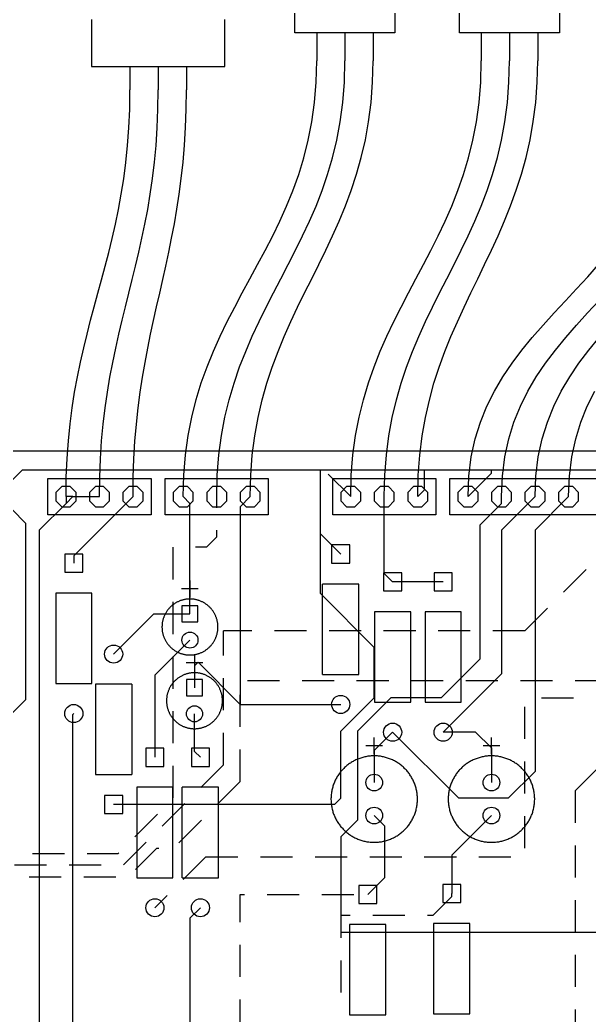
# Model space of a CAD drawing. Header units: millimetres. Extents: x 0 to 150, y 0 to 136.
# Drawn here: x 52.8 to 83, y 47.1 to 99.9 of the extents above; entities that cross this region are included whole.
import ezdxf

# ---------------------------------------------------------------- set-up
doc = ezdxf.new("R2010")
doc.units = ezdxf.units.MM
for name, color, linetype in [('CU_BOT', 5, 'Continuous'), ('CU_TOP', 1, 'Continuous'), ('HARNESS', 3, 'Continuous'), ('OUTLINE', 7, 'Continuous'), ('PADS', 2, 'Continuous'), ('PANEL', 4, 'Continuous'), ('PANEL_DETAIL', 4, 'Continuous'), ('SILK', 8, 'Continuous')]:
    doc.layers.add(name, color=color, linetype=linetype)

msp = doc.modelspace()

# ---------------------------------------------------------------- linework, layer by layer
at = {"layer": 'CU_BOT'}
for points in [[(68.96, 75.9864), (70.66, 75.9864)], [(70.3824, 74.564), (69.1803, 75.7661)], [(71.86, 75.9864), (73.56, 75.9864)], [(74.76, 75.9864), (76.46, 75.9864)], [(77.66, 75.9864), (79.36, 75.9864)], [(80.56, 75.9864), (82.26, 75.9864)], [(63.2704, 73.9774), (63.2704, 74.564)], [(62.1383, 71.897), (62.737, 71.897), (63.2704, 72.4304), (63.2704, 72.7774)], [(60.959, 70.1763), (60.959, 71.8763)], [(81.6786, 69.5026), (82.8807, 70.7047)], [(60.959, 67.2763), (60.959, 68.9763)], [(79.628, 67.452), (80.8301, 68.6541)], [(65.128, 67.452), (63.626, 67.452)], [(63.626, 66.14), (63.626, 67.452)], [(68.028, 67.452), (66.328, 67.452)], [(70.928, 67.452), (69.228, 67.452)], [(73.828, 67.452), (72.128, 67.452)], [(76.728, 67.452), (75.028, 67.452)], [(79.628, 67.452), (77.928, 67.452)], [(60.959, 64.3763), (60.959, 66.0763)], [(63.626, 63.24), (63.626, 64.94)], [(66.5954, 64.785), (64.8954, 64.785)], [(69.4954, 64.785), (67.7954, 64.785)], [(72.3954, 64.785), (70.6954, 64.785)], [(75.2954, 64.785), (73.5954, 64.785)], [(78.1954, 64.785), (76.4954, 64.785)], [(81.0954, 64.785), (79.3954, 64.785)], [(83.9954, 64.785), (82.2954, 64.785)], [(64.515, 62.351), (64.515, 64.051)], [(80.4978, 63.896), (82.1978, 63.896)], [(79.628, 61.7096), (79.628, 63.4096)], [(60.959, 61.4763), (60.959, 63.1763)], [(63.626, 60.34), (63.626, 62.04)], [(64.515, 59.451), (64.515, 61.151)], [(60.959, 58.5763), (60.959, 60.2763)], [(63.626, 60.34), (62.4239, 59.1379)], [(79.628, 58.8096), (79.628, 60.5096)], [(82.295, 58.9558), (83.4971, 60.1579)], [(64.515, 59.451), (63.3129, 58.2489)], [(82.295, 58.9558), (82.295, 57.2558)], [(61.5754, 58.2894), (60.3733, 57.0873)], [(58.9185, 56.5215), (60.1206, 57.7236)], [(79.628, 55.9096), (79.628, 57.6096)], [(62.4644, 57.4004), (61.2623, 56.1983)], [(59.5248, 56.2388), (58.3227, 55.0367)], [(82.295, 56.0558), (82.295, 54.3558)], [(53.4885, 55.6283), (55.1885, 55.6283)], [(56.3885, 55.6283), (58.0253, 55.6283), (58.07, 55.673)], [(60.1879, 55.895), (60.07, 55.895), (58.9513, 54.7763)], [(62.6871, 55.4505), (61.485, 54.2484)], [(62.6871, 55.4505), (64.3871, 55.4505)], [(65.5871, 55.4505), (67.2871, 55.4505)], [(68.4871, 55.4505), (70.1871, 55.4505)], [(71.3871, 55.4505), (73.0871, 55.4505)], [(74.2871, 55.4505), (75.9871, 55.4505)], [(77.1871, 55.4505), (78.8871, 55.4505)], [(54.2354, 55.006), (52.5354, 55.006)], [(57.1354, 55.006), (55.4354, 55.006)], [(55.0139, 54.3837), (53.3139, 54.3837)], [(57.9139, 54.3837), (56.2139, 54.3837)], [(60.6365, 53.3999), (59.9872, 52.7506)], [(64.515, 51.9816), (64.515, 53.4569), (64.7397, 53.4569)], [(65.9397, 53.4569), (67.6397, 53.4569)], [(68.8397, 53.4569), (70.5397, 53.4569)], [(75.7429, 53.3434), (74.7385, 52.339), (74.4589, 52.339)], [(75.7429, 53.3434), (75.7429, 53.5104)], [(82.295, 53.1558), (82.295, 51.4558)], [(70.3589, 52.339), (69.849, 52.339), (69.849, 51.1489)], [(73.2589, 52.339), (71.5589, 52.339)], [(64.515, 49.0816), (64.515, 50.7816)], [(82.295, 50.2558), (82.295, 48.5558)], [(69.849, 49.9489), (69.849, 48.2489)], [(64.515, 46.1816), (64.515, 47.8816)], [(82.295, 47.3558), (82.295, 45.6558)]]:
    msp.add_lwpolyline(points, dxfattribs=at)
at = {"layer": 'CU_TOP'}
for points in [[(43.5346, 60.34), (44.957, 60.34), (49.6687, 60.34), (53.1358, 63.8071), (53.1358, 73.1482), (51.6252, 74.6588), (52.9528, 75.9864), (68.772, 75.9864), (74.294, 75.9864), (77.85, 75.9864), (84.073, 75.9864), (105.409, 75.9864), (112.521, 75.9864), (112.521, 74.564)], [(69.849, 71.521), (68.772, 72.598), (68.772, 75.9864)], [(74.294, 74.9196), (74.294, 75.9864)], [(77.85, 75.8086), (76.6054, 74.564)], [(77.85, 75.8086), (77.85, 75.9864)], [(53.847, 72.786), (55.2694, 74.2084), (55.625, 74.564)], [(55.625, 74.564), (55.2694, 74.564)], [(55.2694, 74.564), (55.2694, 74.2084)], [(55.625, 74.564), (57.0474, 74.564)], [(58.8254, 74.564), (55.6838, 71.4224), (55.6838, 71.0414)], [(59.9278, 68.341), (61.848, 68.341), (61.848, 74.2084), (61.4924, 74.564)], [(64.515, 74.0306), (65.0484, 74.564)], [(72.1604, 70.495), (72.1604, 74.564)], [(74.294, 74.9196), (73.9384, 74.564)], [(78.3834, 72.786), (80.1614, 74.564)], [(78.3834, 74.2084), (78.3834, 74.564)], [(80.1614, 72.786), (81.9394, 74.564)], [(64.515, 74.0306), (64.515, 63.5377)], [(78.3834, 74.2084), (77.2277, 73.0527), (77.2277, 65.9407), (75.183, 63.896), (72.516, 63.896), (70.738, 62.118), (70.738, 57.4063), (69.849, 56.5173), (69.849, 51.45), (100.075, 51.45), (104.52, 55.895), (114.299, 55.895), (114.299, 41.671), (110.2544, 41.671), (109.854, 42.0714)], [(53.847, 72.786), (53.847, 34.559), (56.9144, 34.559), (58.292, 35.9366)], [(69.5138, 58.2268), (69.849, 58.562), (69.849, 62.118), (71.627, 63.896), (71.627, 66.563), (68.772, 69.418), (68.772, 72.598)], [(80.1614, 72.786), (80.1614, 59.9844), (78.739, 58.562), (76.1102, 58.562), (72.6049, 62.0673)], [(78.3834, 72.786), (78.3834, 65.1637)], [(72.1604, 70.495), (72.6049, 70.0505)], [(75.287, 70.0505), (72.6049, 70.0505)], [(59.9278, 68.341), (57.7968, 66.2101)], [(61.848, 66.9542), (59.9872, 65.0933), (59.9872, 60.7338)], [(62.2786, 65.7742), (62.0894, 65.5851), (62.0894, 64.4294)], [(62.2786, 65.7742), (64.515, 63.5377), (69.849, 63.5377)], [(75.287, 62.0673), (78.3834, 65.1637)], [(55.625, 44.7384), (55.625, 62.9994), (55.6838, 63.0582)], [(62.0894, 61.0469), (62.0894, 63.0426)], [(71.627, 61.0894), (72.6049, 62.0673)], [(77.0117, 62.0673), (75.287, 62.0673)], [(77.0117, 62.0673), (77.85, 61.229)], [(62.0894, 61.0469), (62.4026, 60.7338)], [(71.627, 61.0894), (71.627, 59.3928)], [(77.85, 61.229), (77.85, 59.3928)], [(69.5138, 58.2268), (57.7968, 58.2268)], [(72.1717, 57.098), (71.627, 57.6428)], [(75.7429, 55.5356), (77.85, 57.6428)], [(72.1717, 57.098), (72.1717, 54.3459), (71.2827, 53.4569)], [(75.7429, 55.5356), (75.7429, 53.5104)], [(62.4026, 52.7506), (61.848, 52.196), (61.848, 42.0714)]]:
    msp.add_lwpolyline(points, dxfattribs=at)
at = {"layer": 'HARNESS'}
for points in [[(61.4924, 74.564), (61.523, 75.7043), (61.6117, 76.7845), (61.7535, 77.8094), (61.9438, 78.7841), (62.1775, 79.7137), (62.4499, 80.6032), (62.7562, 81.4575), (63.0915, 82.2818), (63.4509, 83.0809), (63.8298, 83.86), (64.2231, 84.624), (64.6261, 85.378), (65.0339, 86.127), (65.4417, 86.876), (65.8447, 87.63), (66.238, 88.394), (66.6169, 89.1731), (66.9763, 89.9722), (67.3116, 90.7965), (67.6179, 91.6508), (67.8903, 92.5403), (68.124, 93.4699), (68.3143, 94.4446), (68.4561, 95.4695), (68.5448, 96.5497), (68.5754, 97.69)], [(63.2704, 74.564), (63.2998, 75.7009), (63.385, 76.7784), (63.5212, 77.8014), (63.7039, 78.775), (63.9285, 79.7041), (64.1901, 80.5935), (64.4843, 81.4484), (64.8064, 82.2735), (65.1517, 83.0739), (65.5156, 83.8545), (65.8934, 84.6202), (66.2805, 85.3761), (66.6722, 86.127), (67.0639, 86.8779), (67.451, 87.6338), (67.8288, 88.3995), (68.1927, 89.1801), (68.538, 89.9805), (68.8601, 90.8056), (69.1543, 91.6605), (69.4159, 92.5499), (69.6405, 93.479), (69.8232, 94.4526), (69.9594, 95.4756), (70.0446, 96.5531), (70.074, 97.69)], [(65.0484, 74.564), (65.0766, 75.6975), (65.1583, 76.7725), (65.2889, 77.7938), (65.4641, 78.7662), (65.6794, 79.6948), (65.9304, 80.5842), (66.2125, 81.4395), (66.5213, 82.2655), (66.8524, 83.0671), (67.2014, 83.8492), (67.5636, 84.6166), (67.9348, 85.3742), (68.3105, 86.127), (68.6862, 86.8798), (69.0574, 87.6374), (69.4196, 88.4048), (69.7686, 89.1869), (70.0997, 89.9885), (70.4085, 90.8145), (70.6906, 91.6698), (70.9416, 92.5592), (71.1569, 93.4878), (71.3321, 94.4602), (71.4627, 95.4815), (71.5444, 96.5565), (71.5726, 97.69)], [(70.3824, 74.564), (70.4123, 75.7024), (70.499, 76.781), (70.6377, 77.8049), (70.8237, 78.7789), (71.0522, 79.7082), (71.3186, 80.5977), (71.618, 81.4523), (71.9458, 82.2771), (72.2973, 83.0769), (72.6676, 83.8569), (73.0522, 84.6219), (73.4462, 85.3769), (73.8449, 86.127), (74.2436, 86.8771), (74.6376, 87.6321), (75.0222, 88.3971), (75.3925, 89.1771), (75.744, 89.9769), (76.0718, 90.8017), (76.3712, 91.6563), (76.6376, 92.5458), (76.8661, 93.4751), (77.0521, 94.4491), (77.1908, 95.473), (77.2775, 96.5516), (77.3074, 97.69)], [(72.1604, 74.564), (72.1891, 75.699), (72.2723, 76.775), (72.4054, 77.7971), (72.5839, 78.77), (72.8032, 79.6988), (73.0588, 80.5882), (73.3461, 81.4433), (73.6607, 82.2689), (73.998, 83.07), (74.3534, 83.8514), (74.7224, 84.6181), (75.1006, 85.375), (75.4832, 86.127), (75.8658, 86.879), (76.244, 87.6359), (76.613, 88.4026), (76.9684, 89.184), (77.3057, 89.9851), (77.6203, 90.8107), (77.9076, 91.6658), (78.1632, 92.5552), (78.3825, 93.484), (78.561, 94.4569), (78.6941, 95.479), (78.7773, 96.555), (78.806, 97.69)], [(73.9384, 74.564), (73.9659, 75.6957), (74.0456, 76.7693), (74.1731, 77.7896), (74.3441, 78.7614), (74.5542, 79.6896), (74.799, 80.5791), (75.0743, 81.4346), (75.3756, 82.2611), (75.6987, 83.0634), (76.0392, 83.8462), (76.3927, 84.6146), (76.7549, 85.3732), (77.1215, 86.127), (77.4881, 86.8808), (77.8503, 87.6394), (78.2038, 88.4078), (78.5443, 89.1906), (78.8674, 89.9929), (79.1687, 90.8194), (79.444, 91.6749), (79.6888, 92.5644), (79.8989, 93.4926), (80.0699, 94.4644), (80.1974, 95.4847), (80.2771, 96.5583), (80.3046, 97.69)], [(55.2694, 74.564), (55.2841, 75.5975), (55.3266, 76.5823), (55.3945, 77.5224), (55.4857, 78.4219), (55.5977, 79.2848), (55.7282, 80.1153), (55.875, 80.9173), (56.0356, 81.695), (56.2079, 82.4524), (56.3894, 83.1935), (56.5779, 83.9224), (56.771, 84.6432), (56.9664, 85.36), (57.1618, 86.0768), (57.3549, 86.7976), (57.5434, 87.5265), (57.7249, 88.2676), (57.8972, 89.025), (58.0578, 89.8027), (58.2046, 90.6047), (58.3351, 91.4352), (58.4471, 92.2981), (58.5383, 93.1976), (58.6062, 94.1377), (58.6487, 95.1225), (58.6634, 96.156)], [(57.0474, 74.564), (57.0609, 75.5957), (57.0999, 76.5791), (57.1622, 77.5183), (57.2459, 78.4172), (57.3487, 79.2798), (57.4684, 80.1103), (57.6031, 80.9126), (57.7506, 81.6907), (57.9086, 82.4487), (58.0752, 83.1906), (58.2482, 83.9205), (58.4254, 84.6422), (58.6047, 85.36), (58.784, 86.0778), (58.9612, 86.7995), (59.1342, 87.5294), (59.3008, 88.2713), (59.4588, 89.0293), (59.6063, 89.8074), (59.741, 90.6097), (59.8607, 91.4402), (59.9635, 92.3028), (60.0472, 93.2017), (60.1095, 94.1409), (60.1485, 95.1243), (60.162, 96.156)], [(58.8254, 74.564), (58.8377, 75.5941), (58.8731, 76.5762), (58.9299, 77.5145), (59.0061, 78.4128), (59.0996, 79.2752), (59.2087, 80.1057), (59.3313, 80.9082), (59.4655, 81.6868), (59.6094, 82.4454), (59.761, 83.188), (59.9184, 83.9187), (60.0798, 84.6413), (60.243, 85.36), (60.4062, 86.0787), (60.5676, 86.8013), (60.725, 87.532), (60.8766, 88.2746), (61.0205, 89.0332), (61.1547, 89.8118), (61.2773, 90.6143), (61.3864, 91.4448), (61.4799, 92.3072), (61.5561, 93.2055), (61.6129, 94.1438), (61.6483, 95.1259), (61.6606, 96.156)], [(76.6054, 74.564), (76.6501, 75.6517), (76.7796, 76.67), (76.9867, 77.6247), (77.2645, 78.5216), (77.6058, 79.3666), (78.0036, 80.1653), (78.4508, 80.9235), (78.9404, 81.6471), (79.4653, 82.3417), (80.0184, 83.0133), (80.5927, 83.6675), (81.1812, 84.3101), (81.7767, 84.947), (82.3722, 85.5839), (82.9607, 86.2265), (83.535, 86.8807)], [(78.3834, 74.564), (78.4281, 75.6515), (78.5574, 76.6697), (78.7644, 77.6243), (79.042, 78.5212), (79.383, 79.3661), (79.7805, 80.1648), (80.2274, 80.9231), (80.7166, 81.6467), (81.2411, 82.3414), (81.7938, 83.013), (82.3677, 83.6673), (82.9556, 84.31), (83.5507, 84.947)], [(80.1614, 74.564), (80.2061, 75.6514), (80.3353, 76.6694), (80.5421, 77.624), (80.8194, 78.5208), (81.1602, 79.3657), (81.5574, 80.1644), (82.0039, 80.9227), (82.4928, 81.6463), (83.0168, 82.3411), (83.5691, 83.0128)], [(81.9394, 74.564), (81.984, 75.6512), (82.1132, 76.6692), (82.3198, 77.6236), (82.5969, 78.5204), (82.9374, 79.3653), (83.3343, 80.164)]]:
    msp.add_lwpolyline(points, dxfattribs=at)
at = {"layer": 'OUTLINE'}
msp.add_lwpolyline([(115.188, 7), (17.188, 7), (17.188, 77), (115.188, 77)], close=True, dxfattribs=at)
at = {"layer": 'PADS'}
for points in [[(54.736, 74.3431), (55.0485, 74.0306), (55.4903, 74.0306), (55.8028, 74.3431), (55.8028, 74.7849), (55.4903, 75.0974), (55.0485, 75.0974), (54.736, 74.7849)], [(56.514, 74.3431), (56.8265, 74.0306), (57.2683, 74.0306), (57.5808, 74.3431), (57.5808, 74.7849), (57.2683, 75.0974), (56.8265, 75.0974), (56.514, 74.7849)], [(58.292, 74.3431), (58.6045, 74.0306), (59.0463, 74.0306), (59.3588, 74.3431), (59.3588, 74.7849), (59.0463, 75.0974), (58.6045, 75.0974), (58.292, 74.7849)], [(60.959, 74.3431), (61.2715, 74.0306), (61.7133, 74.0306), (62.0258, 74.3431), (62.0258, 74.7849), (61.7133, 75.0974), (61.2715, 75.0974), (60.959, 74.7849)], [(62.737, 74.3431), (63.0495, 74.0306), (63.4913, 74.0306), (63.8038, 74.3431), (63.8038, 74.7849), (63.4913, 75.0974), (63.0495, 75.0974), (62.737, 74.7849)], [(64.515, 74.3431), (64.8275, 74.0306), (65.2693, 74.0306), (65.5818, 74.3431), (65.5818, 74.7849), (65.2693, 75.0974), (64.8275, 75.0974), (64.515, 74.7849)], [(69.849, 74.3431), (70.1615, 74.0306), (70.6033, 74.0306), (70.9158, 74.3431), (70.9158, 74.7849), (70.6033, 75.0974), (70.1615, 75.0974), (69.849, 74.7849)], [(71.627, 74.3431), (71.9395, 74.0306), (72.3813, 74.0306), (72.6938, 74.3431), (72.6938, 74.7849), (72.3813, 75.0974), (71.9395, 75.0974), (71.627, 74.7849)], [(73.405, 74.3431), (73.7175, 74.0306), (74.1593, 74.0306), (74.4718, 74.3431), (74.4718, 74.7849), (74.1593, 75.0974), (73.7175, 75.0974), (73.405, 74.7849)], [(76.072, 74.3431), (76.3845, 74.0306), (76.8263, 74.0306), (77.1388, 74.3431), (77.1388, 74.7849), (76.8263, 75.0974), (76.3845, 75.0974), (76.072, 74.7849)], [(77.85, 74.3431), (78.1625, 74.0306), (78.6043, 74.0306), (78.9168, 74.3431), (78.9168, 74.7849), (78.6043, 75.0974), (78.1625, 75.0974), (77.85, 74.7849)], [(79.628, 74.3431), (79.9405, 74.0306), (80.3823, 74.0306), (80.6948, 74.3431), (80.6948, 74.7849), (80.3823, 75.0974), (79.9405, 75.0974), (79.628, 74.7849)], [(81.406, 74.3431), (81.7185, 74.0306), (82.1603, 74.0306), (82.4728, 74.3431), (82.4728, 74.7849), (82.1603, 75.0974), (81.7185, 75.0974), (81.406, 74.7849)], [(70.3291, 71.0409), (70.3291, 72.001), (69.3689, 72.001), (69.3689, 71.0409)], [(56.1639, 70.5613), (56.1639, 71.5215), (55.2037, 71.5215), (55.2037, 70.5613)], [(73.085, 69.5705), (73.085, 70.5306), (72.1248, 70.5306), (72.1248, 69.5705)], [(75.7671, 69.5705), (75.7671, 70.5306), (74.807, 70.5306), (74.807, 69.5705)], [(62.2747, 67.9143), (62.2747, 68.7677), (61.4213, 68.7677), (61.4213, 67.9143)], [(62.5162, 64.0027), (62.5162, 64.8561), (61.6627, 64.8561), (61.6627, 64.0027)], [(60.4673, 60.2538), (60.4673, 61.2139), (59.5071, 61.2139), (59.5071, 60.2538)], [(62.8827, 60.2538), (62.8827, 61.2139), (61.9226, 61.2139), (61.9226, 60.2538)], [(58.2769, 57.7468), (58.2769, 58.7069), (57.3168, 58.7069), (57.3168, 57.7468)], [(71.7628, 52.9768), (71.7628, 53.937), (70.8027, 53.937), (70.8027, 52.9768)], [(76.2229, 53.0303), (76.2229, 53.9904), (75.2628, 53.9904), (75.2628, 53.0303)]]:
    msp.add_lwpolyline(points, close=True, dxfattribs=at)
for centre, radius in [((61.848, 66.9542), 0.4267), ((57.7968, 66.2101), 0.4801), ((69.849, 63.5377), 0.4801), ((55.6838, 63.0582), 0.4801), ((62.0894, 63.0426), 0.4267), ((72.6049, 62.0673), 0.4801), ((75.287, 62.0673), 0.4801), ((71.627, 59.3928), 0.4445), ((77.85, 59.3928), 0.4445), ((71.627, 57.6428), 0.4445), ((77.85, 57.6428), 0.4445), ((59.9872, 52.7506), 0.4801), ((62.4026, 52.7506), 0.4801)]:
    msp.add_circle(centre, radius, dxfattribs=at)
at = {"layer": 'PANEL'}
for points in [[(72.729, 99.165), (67.419, 99.165), (67.419, 101.6785)], [(72.729, 101.6785), (72.729, 99.165)], [(81.461, 99.165), (76.151, 99.165), (76.151, 101.6785)], [(81.461, 101.6785), (81.461, 99.165)], [(56.622, 99.8783), (56.622, 97.395), (56.622, 97.395), (63.702, 97.395), (63.702, 99.8783)]]:
    msp.add_lwpolyline(points, dxfattribs=at)
at = {"layer": 'PANEL_DETAIL'}
for points in [[(68.5754, 99.165), (68.5754, 97.69)], [(70.074, 99.165), (70.074, 97.69)], [(71.5726, 99.165), (71.5726, 97.69)], [(77.3074, 99.165), (77.3074, 97.69)], [(78.806, 99.165), (78.806, 97.69)], [(80.3046, 99.165), (80.3046, 97.69)], [(58.6634, 97.395), (58.6634, 96.156)], [(60.162, 97.395), (60.162, 96.156)], [(61.6606, 97.395), (61.6606, 96.156)]]:
    msp.add_lwpolyline(points, dxfattribs=at)
at = {"layer": 'SILK'}
for points in [[(59.7844, 73.605), (54.3104, 73.605), (54.3104, 75.523), (59.7844, 75.523), (59.7844, 73.605)], [(66.0074, 73.605), (60.5334, 73.605), (60.5334, 75.523), (66.0074, 75.523), (66.0074, 73.605)], [(74.8974, 73.605), (69.4234, 73.605), (69.4234, 75.523), (74.8974, 75.523), (74.8974, 73.605)], [(84.6764, 73.605), (75.6464, 73.605), (75.6464, 75.523), (84.6764, 75.523), (84.6764, 73.605)], [(54.7237, 69.4501), (54.7237, 64.6495), (56.6439, 64.6495), (56.6439, 69.4501), (54.7237, 69.4501)], [(61.848, 69.1322), (61.8119, 69.1318), (61.7757, 69.1305), (61.7396, 69.1282), (61.7036, 69.1251), (61.6677, 69.1212), (61.6318, 69.1164), (61.5961, 69.1107), (61.5606, 69.1041), (61.5252, 69.0967), (61.49, 69.0884), (61.455, 69.0793), (61.4203, 69.0693), (61.3858, 69.0584), (61.3516, 69.0467), (61.3176, 69.0343), (61.284, 69.0209), (61.2508, 69.0068), (61.2179, 68.9919), (61.1853, 68.9761), (61.1531, 68.9596), (61.1214, 68.9422), (61.0901, 68.9242), (61.0592, 68.9053), (61.0289, 68.8857), (60.9989, 68.8654), (60.9695, 68.8444), (60.9407, 68.8227), (60.9123, 68.8002), (60.8845, 68.7771), (60.8573, 68.7533), (60.8306, 68.7289), (60.8047, 68.7037), (60.7792, 68.678), (60.7545, 68.6517), (60.7303, 68.6248), (60.7069, 68.5973), (60.684, 68.5692), (60.662, 68.5406), (60.6406, 68.5114), (60.6199, 68.4818), (60.6, 68.4516), (60.5807, 68.421), (60.5622, 68.3899), (60.5446, 68.3584), (60.5277, 68.3264), (60.5115, 68.294), (60.4962, 68.2613), (60.4816, 68.2282), (60.4679, 68.1948), (60.455, 68.161), (60.4429, 68.1269), (60.4316, 68.0926), (60.4212, 68.058), (60.4117, 68.0231), (60.4029, 67.988), (60.3951, 67.9527), (60.3881, 67.9172), (60.3819, 67.8816), (60.3767, 67.8458), (60.3723, 67.81), (60.3688, 67.774), (60.3661, 67.7379), (60.3644, 67.7018), (60.3635, 67.6656), (60.3635, 67.6295), (60.3644, 67.5933), (60.3661, 67.5573), (60.3688, 67.5212), (60.3723, 67.4852), (60.3767, 67.4493), (60.3819, 67.4136), (60.3881, 67.3779), (60.3951, 67.3424), (60.4029, 67.3072), (60.4117, 67.2721), (60.4212, 67.2372), (60.4316, 67.2026), (60.4429, 67.1682), (60.455, 67.1341), (60.4679, 67.1004), (60.4816, 67.0669), (60.4962, 67.0338), (60.5115, 67.0011), (60.5277, 66.9687), (60.5446, 66.9368), (60.5622, 66.9053), (60.5807, 66.8741), (60.6, 66.8436), (60.6199, 66.8134), (60.6406, 66.7837), (60.662, 66.7546), (60.684, 66.726), (60.7069, 66.6979), (60.7303, 66.6704), (60.7545, 66.6435), (60.7792, 66.6171), (60.8047, 66.5914), (60.8306, 66.5663), (60.8573, 66.5419), (60.8845, 66.5181), (60.9123, 66.495), (60.9407, 66.4725), (60.9695, 66.4507), (60.9989, 66.4297), (61.0289, 66.4094), (61.0592, 66.3898), (61.0901, 66.371), (61.1214, 66.3529), (61.1531, 66.3356), (61.1853, 66.3191), (61.2179, 66.3033), (61.2508, 66.2884), (61.284, 66.2742), (61.3176, 66.2609), (61.3516, 66.2484), (61.3858, 66.2367), (61.4203, 66.2259), (61.455, 66.2159), (61.49, 66.2068), (61.5252, 66.1984), (61.5606, 66.191), (61.5961, 66.1844), (61.6318, 66.1788), (61.6677, 66.1739), (61.7036, 66.17), (61.7396, 66.1669), (61.7757, 66.1647), (61.8119, 66.1634), (61.848, 66.1629), (61.8841, 66.1634), (61.9203, 66.1647), (61.9564, 66.1669), (61.9924, 66.17), (62.0283, 66.1739), (62.0642, 66.1788), (62.0999, 66.1844), (62.1354, 66.191), (62.1708, 66.1984), (62.206, 66.2068), (62.241, 66.2159), (62.2757, 66.2259), (62.3102, 66.2367), (62.3444, 66.2484), (62.3784, 66.2609), (62.412, 66.2742), (62.4452, 66.2884), (62.4781, 66.3033), (62.5107, 66.3191), (62.5429, 66.3356), (62.5746, 66.3529), (62.6059, 66.371), (62.6368, 66.3898), (62.6671, 66.4094), (62.6971, 66.4297), (62.7265, 66.4507), (62.7553, 66.4725), (62.7837, 66.495), (62.8115, 66.5181), (62.8387, 66.5419), (62.8654, 66.5663), (62.8913, 66.5914), (62.9168, 66.6171), (62.9415, 66.6435), (62.9657, 66.6704), (62.9891, 66.6979), (63.012, 66.726), (63.034, 66.7546), (63.0554, 66.7837), (63.0761, 66.8134), (63.096, 66.8436), (63.1153, 66.8741), (63.1338, 66.9053), (63.1514, 66.9368), (63.1683, 66.9687), (63.1845, 67.0011), (63.1998, 67.0338), (63.2144, 67.0669), (63.2281, 67.1004), (63.241, 67.1341), (63.2531, 67.1682), (63.2644, 67.2026), (63.2748, 67.2372), (63.2843, 67.2721), (63.2931, 67.3072), (63.3009, 67.3424), (63.3079, 67.3779), (63.3141, 67.4136), (63.3193, 67.4493), (63.3237, 67.4852), (63.3272, 67.5212), (63.3299, 67.5573), (63.3317, 67.5933), (63.3325, 67.6295), (63.3325, 67.6656), (63.3317, 67.7018), (63.3299, 67.7379), (63.3272, 67.774), (63.3237, 67.81), (63.3193, 67.8458), (63.3141, 67.8816), (63.3079, 67.9172), (63.3009, 67.9527), (63.2931, 67.988), (63.2843, 68.0231), (63.2748, 68.058), (63.2644, 68.0926), (63.2531, 68.1269), (63.241, 68.161), (63.2281, 68.1948), (63.2144, 68.2282), (63.1998, 68.2613), (63.1845, 68.294), (63.1683, 68.3264), (63.1514, 68.3584), (63.1338, 68.3899), (63.1153, 68.421), (63.096, 68.4516), (63.0761, 68.4818), (63.0554, 68.5114), (63.034, 68.5406), (63.012, 68.5692), (62.9891, 68.5973), (62.9657, 68.6248), (62.9415, 68.6517), (62.9168, 68.678), (62.8913, 68.7037), (62.8654, 68.7289), (62.8387, 68.7533), (62.8115, 68.7771), (62.7837, 68.8002), (62.7553, 68.8227), (62.7265, 68.8444), (62.6971, 68.8654), (62.6671, 68.8857), (62.6368, 68.9053), (62.6059, 68.9242), (62.5746, 68.9422), (62.5429, 68.9596), (62.5107, 68.9761), (62.4781, 68.9919), (62.4452, 69.0068), (62.412, 69.0209), (62.3784, 69.0343), (62.3444, 69.0467), (62.3102, 69.0584), (62.2757, 69.0693), (62.241, 69.0793), (62.206, 69.0884), (62.1708, 69.0967), (62.1354, 69.1041), (62.0999, 69.1107), (62.0642, 69.1164), (62.0283, 69.1212), (61.9924, 69.1251), (61.9564, 69.1282), (61.9203, 69.1305), (61.8841, 69.1318), (61.848, 69.1322)], [(71.6448, 68.4592), (71.6448, 63.6586), (73.565, 63.6586), (73.565, 68.4592), (71.6448, 68.4592)], [(74.3269, 68.4592), (74.3269, 63.6586), (76.2471, 63.6586), (76.2471, 68.4592), (74.3269, 68.4592)], [(62.0894, 65.2206), (62.0533, 65.2202), (62.0171, 65.2189), (61.9811, 65.2166), (61.945, 65.2135), (61.9091, 65.2096), (61.8733, 65.2048), (61.8376, 65.1991), (61.802, 65.1925), (61.7667, 65.1851), (61.7315, 65.1768), (61.6965, 65.1677), (61.6617, 65.1577), (61.6272, 65.1468), (61.593, 65.1351), (61.559, 65.1227), (61.5254, 65.1093), (61.4922, 65.0952), (61.4593, 65.0803), (61.4267, 65.0645), (61.3945, 65.048), (61.3628, 65.0306), (61.3315, 65.0126), (61.3007, 64.9937), (61.2703, 64.9741), (61.2403, 64.9538), (61.2109, 64.9328), (61.1821, 64.9111), (61.1537, 64.8886), (61.126, 64.8655), (61.0987, 64.8417), (61.0721, 64.8173), (61.0461, 64.7921), (61.0207, 64.7664), (60.9959, 64.7401), (60.9717, 64.7132), (60.9483, 64.6857), (60.9255, 64.6576), (60.9034, 64.629), (60.882, 64.5999), (60.8614, 64.5702), (60.8414, 64.54), (60.8221, 64.5094), (60.8037, 64.4783), (60.786, 64.4468), (60.7691, 64.4148), (60.7529, 64.3824), (60.7376, 64.3497), (60.723, 64.3166), (60.7093, 64.2832), (60.6964, 64.2494), (60.6843, 64.2153), (60.673, 64.181), (60.6626, 64.1464), (60.6531, 64.1115), (60.6444, 64.0764), (60.6365, 64.0411), (60.6295, 64.0056), (60.6233, 63.97), (60.6181, 63.9342), (60.6137, 63.8984), (60.6102, 63.8624), (60.6075, 63.8263), (60.6058, 63.7902), (60.6049, 63.754), (60.6049, 63.7179), (60.6058, 63.6817), (60.6075, 63.6457), (60.6102, 63.6096), (60.6137, 63.5736), (60.6181, 63.5377), (60.6233, 63.502), (60.6295, 63.4663), (60.6365, 63.4308), (60.6444, 63.3956), (60.6531, 63.3605), (60.6626, 63.3256), (60.673, 63.291), (60.6843, 63.2566), (60.6964, 63.2225), (60.7093, 63.1888), (60.723, 63.1553), (60.7376, 63.1222), (60.7529, 63.0895), (60.7691, 63.0571), (60.786, 63.0252), (60.8037, 62.9937), (60.8221, 62.9626), (60.8414, 62.932), (60.8614, 62.9018), (60.882, 62.8721), (60.9034, 62.843), (60.9255, 62.8144), (60.9483, 62.7863), (60.9717, 62.7588), (60.9959, 62.7319), (61.0207, 62.7055), (61.0461, 62.6798), (61.0721, 62.6547), (61.0987, 62.6303), (61.126, 62.6065), (61.1537, 62.5834), (61.1821, 62.5609), (61.2109, 62.5391), (61.2403, 62.5181), (61.2703, 62.4978), (61.3007, 62.4782), (61.3315, 62.4594), (61.3628, 62.4413), (61.3945, 62.424), (61.4267, 62.4074), (61.4593, 62.3917), (61.4922, 62.3768), (61.5254, 62.3626), (61.559, 62.3493), (61.593, 62.3368), (61.6272, 62.3251), (61.6617, 62.3143), (61.6965, 62.3043), (61.7315, 62.2952), (61.7667, 62.2868), (61.802, 62.2794), (61.8376, 62.2728), (61.8733, 62.2672), (61.9091, 62.2623), (61.945, 62.2584), (61.9811, 62.2553), (62.0171, 62.2531), (62.0533, 62.2518), (62.0894, 62.2513), (62.1256, 62.2518), (62.1617, 62.2531), (62.1978, 62.2553), (62.2338, 62.2584), (62.2698, 62.2623), (62.3056, 62.2672), (62.3413, 62.2728), (62.3768, 62.2794), (62.4122, 62.2868), (62.4474, 62.2952), (62.4824, 62.3043), (62.5171, 62.3143), (62.5516, 62.3251), (62.5859, 62.3368), (62.6198, 62.3493), (62.6534, 62.3626), (62.6867, 62.3768), (62.7196, 62.3917), (62.7521, 62.4074), (62.7843, 62.424), (62.816, 62.4413), (62.8473, 62.4594), (62.8782, 62.4782), (62.9086, 62.4978), (62.9385, 62.5181), (62.9679, 62.5391), (62.9968, 62.5609), (63.0251, 62.5834), (63.0529, 62.6065), (63.0801, 62.6303), (63.1068, 62.6547), (63.1328, 62.6798), (63.1582, 62.7055), (63.183, 62.7319), (63.2071, 62.7588), (63.2306, 62.7863), (63.2534, 62.8144), (63.2754, 62.843), (63.2969, 62.8721), (63.3175, 62.9018), (63.3375, 62.932), (63.3567, 62.9626), (63.3752, 62.9937), (63.3928, 63.0252), (63.4098, 63.0571), (63.4259, 63.0895), (63.4413, 63.1222), (63.4558, 63.1553), (63.4696, 63.1888), (63.4824, 63.2225), (63.4945, 63.2566), (63.5058, 63.291), (63.5162, 63.3256), (63.5258, 63.3605), (63.5345, 63.3956), (63.5424, 63.4308), (63.5494, 63.4663), (63.5555, 63.502), (63.5608, 63.5377), (63.5652, 63.5736), (63.5687, 63.6096), (63.5713, 63.6457), (63.5731, 63.6817), (63.5739, 63.7179), (63.5739, 63.754), (63.5731, 63.7902), (63.5713, 63.8263), (63.5687, 63.8624), (63.5652, 63.8984), (63.5608, 63.9342), (63.5555, 63.97), (63.5494, 64.0056), (63.5424, 64.0411), (63.5345, 64.0764), (63.5258, 64.1115), (63.5162, 64.1464), (63.5058, 64.181), (63.4945, 64.2153), (63.4824, 64.2494), (63.4696, 64.2832), (63.4558, 64.3166), (63.4413, 64.3497), (63.4259, 64.3824), (63.4098, 64.4148), (63.3928, 64.4468), (63.3752, 64.4783), (63.3567, 64.5094), (63.3375, 64.54), (63.3175, 64.5702), (63.2969, 64.5999), (63.2754, 64.629), (63.2534, 64.6576), (63.2306, 64.6857), (63.2071, 64.7132), (63.183, 64.7401), (63.1582, 64.7664), (63.1328, 64.7921), (63.1068, 64.8173), (63.0801, 64.8417), (63.0529, 64.8655), (63.0251, 64.8886), (62.9968, 64.9111), (62.9679, 64.9328), (62.9385, 64.9538), (62.9086, 64.9741), (62.8782, 64.9937), (62.8473, 65.0126), (62.816, 65.0306), (62.7843, 65.048), (62.7521, 65.0645), (62.7196, 65.0803), (62.6867, 65.0952), (62.6534, 65.1093), (62.6198, 65.1227), (62.5859, 65.1351), (62.5516, 65.1468), (62.5171, 65.1577), (62.4824, 65.1677), (62.4474, 65.1768), (62.4122, 65.1851), (62.3768, 65.1925), (62.3413, 65.1991), (62.3056, 65.2048), (62.2698, 65.2096), (62.2338, 65.2135), (62.1978, 65.2166), (62.1617, 65.2189), (62.1256, 65.2202), (62.0894, 65.2206)], [(71.627, 60.8114), (71.5711, 60.8107), (71.5154, 60.8087), (71.4596, 60.8053), (71.4039, 60.8005), (71.3484, 60.7944), (71.293, 60.7869), (71.2379, 60.7781), (71.183, 60.768), (71.1283, 60.7565), (71.0739, 60.7437), (71.0199, 60.7295), (70.9662, 60.7141), (70.9129, 60.6974), (70.8601, 60.6794), (70.8077, 60.66), (70.7557, 60.6395), (70.7043, 60.6176), (70.6534, 60.5945), (70.6032, 60.5702), (70.5535, 60.5447), (70.5045, 60.5179), (70.4561, 60.49), (70.4084, 60.4609), (70.3615, 60.4306), (70.3153, 60.3992), (70.2698, 60.3667), (70.2252, 60.3331), (70.1814, 60.2985), (70.1385, 60.2627), (70.0965, 60.226), (70.0553, 60.1882), (70.015, 60.1495), (69.9758, 60.1097), (69.9375, 60.069), (69.9002, 60.0275), (69.864, 59.985), (69.8288, 59.9416), (69.7947, 59.8973), (69.7616, 59.8523), (69.7296, 59.8065), (69.6988, 59.7599), (69.6692, 59.7126), (69.6407, 59.6646), (69.6133, 59.6158), (69.5872, 59.5665), (69.5623, 59.5165), (69.5386, 59.4659), (69.5161, 59.4148), (69.4949, 59.3631), (69.4749, 59.311), (69.4562, 59.2583), (69.4389, 59.2052), (69.4228, 59.1517), (69.4079, 59.0979), (69.3945, 59.0437), (69.3824, 58.9891), (69.3715, 58.9344), (69.3621, 58.8793), (69.3539, 58.8241), (69.3472, 58.7686), (69.3417, 58.713), (69.3377, 58.6573), (69.3349, 58.6015), (69.3335, 58.5457), (69.3335, 58.4898), (69.3349, 58.434), (69.3377, 58.3782), (69.3417, 58.3225), (69.3472, 58.2669), (69.3539, 58.2114), (69.3621, 58.1562), (69.3715, 58.1011), (69.3824, 58.0464), (69.3945, 57.9918), (69.4079, 57.9376), (69.4228, 57.8838), (69.4389, 57.8303), (69.4562, 57.7772), (69.4749, 57.7245), (69.4949, 57.6724), (69.5161, 57.6207), (69.5386, 57.5696), (69.5623, 57.519), (69.5872, 57.469), (69.6133, 57.4197), (69.6407, 57.371), (69.6692, 57.3229), (69.6988, 57.2756), (69.7296, 57.229), (69.7616, 57.1832), (69.7947, 57.1382), (69.8288, 57.094), (69.864, 57.0506), (69.9002, 57.0081), (69.9375, 56.9665), (69.9758, 56.9258), (70.015, 56.8861), (70.0553, 56.8473), (70.0965, 56.8095), (70.1385, 56.7728), (70.1814, 56.737), (70.2252, 56.7024), (70.2698, 56.6688), (70.3153, 56.6363), (70.3615, 56.6049), (70.4084, 56.5746), (70.4561, 56.5455), (70.5045, 56.5176), (70.5535, 56.4908), (70.6032, 56.4654), (70.6534, 56.441), (70.7043, 56.4179), (70.7557, 56.3961), (70.8077, 56.3755), (70.8601, 56.3562), (70.9129, 56.3381), (70.9662, 56.3214), (71.0199, 56.306), (71.0739, 56.2918), (71.1283, 56.279), (71.183, 56.2675), (71.2379, 56.2574), (71.293, 56.2486), (71.3484, 56.2411), (71.4039, 56.235), (71.4596, 56.2302), (71.5154, 56.2269), (71.5711, 56.2248), (71.627, 56.2241), (71.6829, 56.2248), (71.7386, 56.2269), (71.7944, 56.2302), (71.8501, 56.235), (71.9056, 56.2411), (71.961, 56.2486), (72.0161, 56.2574), (72.071, 56.2675), (72.1257, 56.279), (72.1801, 56.2918), (72.2341, 56.306), (72.2878, 56.3214), (72.3411, 56.3381), (72.3939, 56.3562), (72.4464, 56.3755), (72.4983, 56.3961), (72.5497, 56.4179), (72.6006, 56.441), (72.6508, 56.4654), (72.7005, 56.4908), (72.7495, 56.5176), (72.7979, 56.5455), (72.8456, 56.5746), (72.8925, 56.6049), (72.9387, 56.6363), (72.9842, 56.6688), (73.0288, 56.7024), (73.0726, 56.737), (73.1156, 56.7728), (73.1575, 56.8095), (73.1987, 56.8473), (73.239, 56.8861), (73.2782, 56.9258), (73.3165, 56.9665), (73.3538, 57.0081), (73.39, 57.0506), (73.4252, 57.094), (73.4593, 57.1382), (73.4924, 57.1832), (73.5244, 57.229), (73.5552, 57.2756), (73.5848, 57.3229), (73.6133, 57.371), (73.6407, 57.4197), (73.6668, 57.469), (73.6917, 57.519), (73.7155, 57.5696), (73.7379, 57.6207), (73.7591, 57.6724), (73.7791, 57.7245), (73.7978, 57.7772), (73.8151, 57.8303), (73.8312, 57.8838), (73.8461, 57.9376), (73.8595, 57.9918), (73.8716, 58.0464), (73.8825, 58.1011), (73.8919, 58.1562), (73.9001, 58.2114), (73.9068, 58.2669), (73.9123, 58.3225), (73.9164, 58.3782), (73.9191, 58.434), (73.9205, 58.4898), (73.9205, 58.5457), (73.9191, 58.6015), (73.9164, 58.6573), (73.9123, 58.713), (73.9068, 58.7686), (73.9001, 58.8241), (73.8919, 58.8793), (73.8825, 58.9344), (73.8716, 58.9891), (73.8595, 59.0437), (73.8461, 59.0979), (73.8312, 59.1517), (73.8151, 59.2052), (73.7978, 59.2583), (73.7791, 59.311), (73.7591, 59.3631), (73.7379, 59.4148), (73.7155, 59.4659), (73.6917, 59.5165), (73.6668, 59.5665), (73.6407, 59.6158), (73.6133, 59.6646), (73.5848, 59.7126), (73.5552, 59.7599), (73.5244, 59.8065), (73.4924, 59.8523), (73.4593, 59.8973), (73.4252, 59.9416), (73.39, 59.985), (73.3538, 60.0275), (73.3165, 60.069), (73.2782, 60.1097), (73.239, 60.1495), (73.1987, 60.1882), (73.1575, 60.226), (73.1156, 60.2627), (73.0726, 60.2985), (73.0288, 60.3331), (72.9842, 60.3667), (72.9387, 60.3992), (72.8925, 60.4306), (72.8456, 60.4609), (72.7979, 60.49), (72.7495, 60.5179), (72.7005, 60.5447), (72.6508, 60.5702), (72.6006, 60.5945), (72.5497, 60.6176), (72.4983, 60.6395), (72.4464, 60.66), (72.3939, 60.6794), (72.3411, 60.6974), (72.2878, 60.7141), (72.2341, 60.7295), (72.1801, 60.7437), (72.1257, 60.7565), (72.071, 60.768), (72.0161, 60.7781), (71.961, 60.7869), (71.9056, 60.7944), (71.8501, 60.8005), (71.7944, 60.8053), (71.7386, 60.8087), (71.6829, 60.8107), (71.627, 60.8114)], [(77.85, 60.8114), (77.7941, 60.8107), (77.7384, 60.8087), (77.6826, 60.8053), (77.6269, 60.8005), (77.5714, 60.7944), (77.516, 60.7869), (77.4609, 60.7781), (77.406, 60.768), (77.3513, 60.7565), (77.2969, 60.7437), (77.2429, 60.7295), (77.1892, 60.7141), (77.1359, 60.6974), (77.0831, 60.6794), (77.0307, 60.66), (76.9787, 60.6395), (76.9273, 60.6176), (76.8764, 60.5945), (76.8262, 60.5702), (76.7765, 60.5447), (76.7275, 60.5179), (76.6791, 60.49), (76.6314, 60.4609), (76.5845, 60.4306), (76.5383, 60.3992), (76.4928, 60.3667), (76.4482, 60.3331), (76.4044, 60.2985), (76.3614, 60.2627), (76.3194, 60.226), (76.2783, 60.1882), (76.238, 60.1495), (76.1988, 60.1097), (76.1606, 60.069), (76.1232, 60.0275), (76.0871, 59.985), (76.0518, 59.9416), (76.0177, 59.8973), (75.9846, 59.8523), (75.9527, 59.8065), (75.9219, 59.7599), (75.8922, 59.7126), (75.8637, 59.6646), (75.8363, 59.6158), (75.8102, 59.5665), (75.7853, 59.5165), (75.7616, 59.4659), (75.7391, 59.4148), (75.7179, 59.3631), (75.6979, 59.311), (75.6792, 59.2583), (75.6619, 59.2052), (75.6458, 59.1517), (75.6309, 59.0979), (75.6175, 59.0437), (75.6054, 58.9891), (75.5945, 58.9344), (75.5851, 58.8793), (75.5769, 58.8241), (75.5702, 58.7686), (75.5647, 58.713), (75.5607, 58.6573), (75.5579, 58.6015), (75.5565, 58.5457), (75.5565, 58.4898), (75.5579, 58.434), (75.5607, 58.3782), (75.5647, 58.3225), (75.5702, 58.2669), (75.5769, 58.2114), (75.5851, 58.1562), (75.5945, 58.1011), (75.6054, 58.0464), (75.6175, 57.9918), (75.6309, 57.9376), (75.6458, 57.8838), (75.6619, 57.8303), (75.6792, 57.7772), (75.6979, 57.7245), (75.7179, 57.6724), (75.7391, 57.6207), (75.7616, 57.5696), (75.7853, 57.519), (75.8102, 57.469), (75.8363, 57.4197), (75.8637, 57.371), (75.8922, 57.3229), (75.9219, 57.2756), (75.9527, 57.229), (75.9846, 57.1832), (76.0177, 57.1382), (76.0518, 57.094), (76.0871, 57.0506), (76.1232, 57.0081), (76.1606, 56.9665), (76.1988, 56.9258), (76.238, 56.8861), (76.2783, 56.8473), (76.3194, 56.8095), (76.3614, 56.7728), (76.4044, 56.737), (76.4482, 56.7024), (76.4928, 56.6688), (76.5383, 56.6363), (76.5845, 56.6049), (76.6314, 56.5746), (76.6791, 56.5455), (76.7275, 56.5176), (76.7765, 56.4908), (76.8262, 56.4654), (76.8764, 56.441), (76.9273, 56.4179), (76.9787, 56.3961), (77.0307, 56.3755), (77.0831, 56.3562), (77.1359, 56.3381), (77.1892, 56.3214), (77.2429, 56.306), (77.2969, 56.2918), (77.3513, 56.279), (77.406, 56.2675), (77.4609, 56.2574), (77.516, 56.2486), (77.5714, 56.2411), (77.6269, 56.235), (77.6826, 56.2302), (77.7384, 56.2269), (77.7941, 56.2248), (77.85, 56.2241), (77.9059, 56.2248), (77.9616, 56.2269), (78.0174, 56.2302), (78.0731, 56.235), (78.1286, 56.2411), (78.184, 56.2486), (78.2391, 56.2574), (78.294, 56.2675), (78.3487, 56.279), (78.4031, 56.2918), (78.4571, 56.306), (78.5108, 56.3214), (78.5641, 56.3381), (78.6169, 56.3562), (78.6694, 56.3755), (78.7213, 56.3961), (78.7727, 56.4179), (78.8236, 56.441), (78.8738, 56.4654), (78.9235, 56.4908), (78.9725, 56.5176), (79.0209, 56.5455), (79.0686, 56.5746), (79.1155, 56.6049), (79.1617, 56.6363), (79.2072, 56.6688), (79.2518, 56.7024), (79.2956, 56.737), (79.3386, 56.7728), (79.3806, 56.8095), (79.4217, 56.8473), (79.462, 56.8861), (79.5012, 56.9258), (79.5395, 56.9665), (79.5768, 57.0081), (79.613, 57.0506), (79.6482, 57.094), (79.6823, 57.1382), (79.7154, 57.1832), (79.7474, 57.229), (79.7782, 57.2756), (79.8078, 57.3229), (79.8363, 57.371), (79.8637, 57.4197), (79.8898, 57.469), (79.9147, 57.519), (79.9385, 57.5696), (79.9609, 57.6207), (79.9821, 57.6724), (80.0021, 57.7245), (80.0208, 57.7772), (80.0381, 57.8303), (80.0542, 57.8838), (80.0691, 57.9376), (80.0825, 57.9918), (80.0946, 58.0464), (80.1055, 58.1011), (80.1149, 58.1562), (80.1231, 58.2114), (80.1298, 58.2669), (80.1353, 58.3225), (80.1394, 58.3782), (80.1421, 58.434), (80.1435, 58.4898), (80.1435, 58.5457), (80.1421, 58.6015), (80.1394, 58.6573), (80.1353, 58.713), (80.1298, 58.7686), (80.1231, 58.8241), (80.1149, 58.8793), (80.1055, 58.9344), (80.0946, 58.9891), (80.0825, 59.0437), (80.0691, 59.0979), (80.0542, 59.1517), (80.0381, 59.2052), (80.0208, 59.2583), (80.0021, 59.311), (79.9821, 59.3631), (79.9609, 59.4148), (79.9385, 59.4659), (79.9147, 59.5165), (79.8898, 59.5665), (79.8637, 59.6158), (79.8363, 59.6646), (79.8078, 59.7126), (79.7782, 59.7599), (79.7474, 59.8065), (79.7154, 59.8523), (79.6823, 59.8973), (79.6482, 59.9416), (79.613, 59.985), (79.5768, 60.0275), (79.5395, 60.069), (79.5012, 60.1097), (79.462, 60.1495), (79.4217, 60.1882), (79.3806, 60.226), (79.3386, 60.2627), (79.2956, 60.2985), (79.2518, 60.3331), (79.2072, 60.3667), (79.1617, 60.3992), (79.1155, 60.4306), (79.0686, 60.4609), (79.0209, 60.49), (78.9725, 60.5179), (78.9235, 60.5447), (78.8738, 60.5702), (78.8236, 60.5945), (78.7727, 60.6176), (78.7213, 60.6395), (78.6694, 60.66), (78.6169, 60.6794), (78.5641, 60.6974), (78.5108, 60.7141), (78.4571, 60.7295), (78.4031, 60.7437), (78.3487, 60.7565), (78.294, 60.768), (78.2391, 60.7781), (78.184, 60.7869), (78.1286, 60.7944), (78.0731, 60.8005), (78.0174, 60.8053), (77.9616, 60.8087), (77.9059, 60.8107), (77.85, 60.8114)], [(59.0271, 59.1425), (59.0271, 54.3419), (60.9473, 54.3419), (60.9473, 59.1425), (59.0271, 59.1425)], [(70.3226, 51.8656), (70.3226, 47.065), (72.2429, 47.065), (72.2429, 51.8656), (70.3226, 51.8656)], [(74.7827, 51.9191), (74.7827, 47.1185), (76.703, 47.1185), (76.703, 51.9191), (74.7827, 51.9191)]]:
    msp.add_lwpolyline(points, close=True, dxfattribs=at)
for points in [[(61.848, 70.1101), (61.848, 69.2211)], [(68.8889, 65.129), (68.8889, 69.9296)], [(68.8889, 65.129), (70.8091, 65.129), (70.8091, 69.9296), (68.8889, 69.9296)], [(62.2925, 69.6656), (61.4035, 69.6656)], [(62.0894, 66.1985), (62.0894, 65.3095)], [(62.5339, 65.754), (61.6449, 65.754)], [(58.7569, 64.6188), (56.8367, 64.6188), (56.8367, 59.8181), (58.7569, 59.8181)], [(58.7569, 64.6188), (58.7569, 59.8181)], [(71.627, 60.9003), (71.627, 61.7893)], [(77.85, 60.9003), (77.85, 61.7893)], [(72.0715, 61.3448), (71.1825, 61.3448)], [(78.2945, 61.3448), (77.4055, 61.3448)], [(61.4425, 54.3419), (61.4425, 59.1425)], [(61.4425, 54.3419), (63.3627, 54.3419), (63.3627, 59.1425), (61.4425, 59.1425)]]:
    msp.add_lwpolyline(points, dxfattribs=at)

doc.saveas('drawing.dxf')
